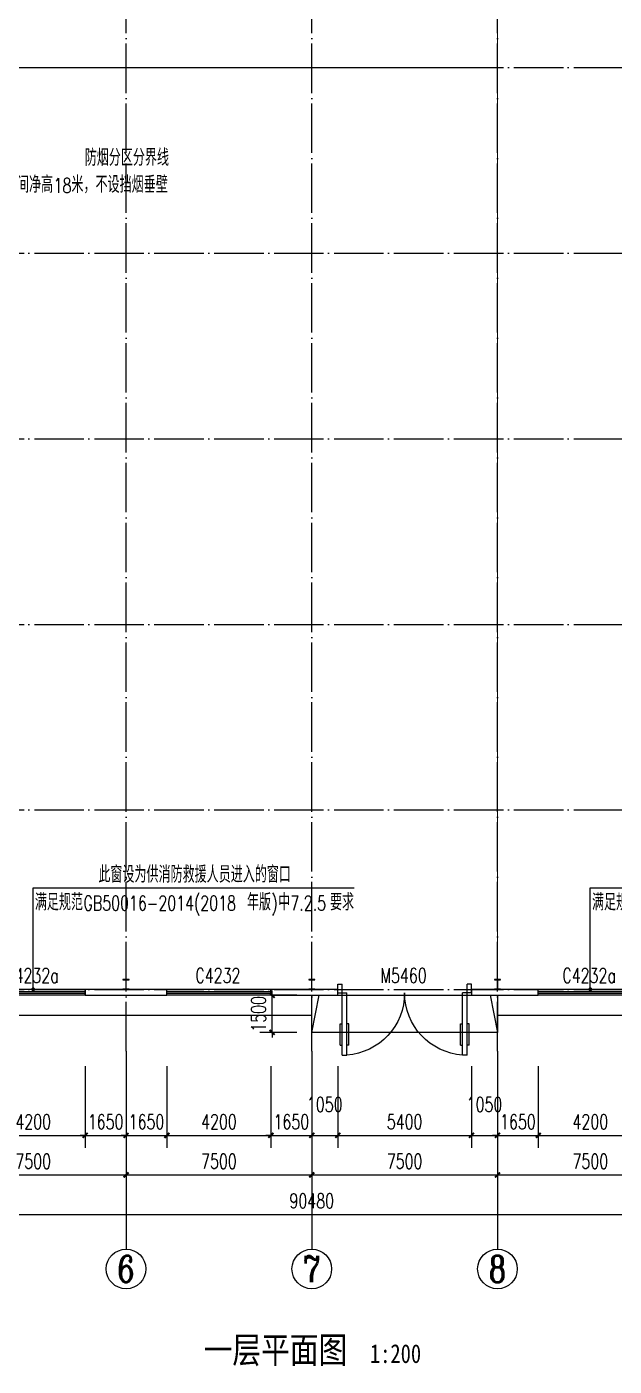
# Model space of a CAD drawing. Extents: x 14095202 to 14511487, y -1430609 to -90420.
# Drawn here: x 14435579 to 14459301, y -350449 to -296320 of the extents above; entities that cross this region are included whole.
import ezdxf
from ezdxf.enums import TextEntityAlignment as Align

# ---------------------------------------------------------------- set-up
doc = ezdxf.new("R2010")
doc.units = 0
doc.header["$LTSCALE"] = 1000
doc.header["$MEASUREMENT"] = 0
doc.linetypes.add('DASH', pattern=[0.35, 0.25, -0.1])
doc.linetypes.add('DOTE', pattern=[2.42, 2, -0.2, 0.02, -0.2])
for name, color, linetype in [('AXIS', 3, 'Continuous'), ('AXIS_TEXT', 7, 'Continuous'), ('COLUMN', 2, 'Continuous'), ('DIM_LEAD', 3, 'Continuous'), ('DIM_SYMB', 3, 'Continuous'), ('DOTE', 1, 'DOTE'), ('PUB_DIM', 3, 'Continuous'), ('PUB_TEXT', 7, 'Continuous'), ('WALL-PARAPET', 6, 'Continuous'), ('WINDOW', 4, 'Continuous'), ('WINDOW_TEXT', 7, 'Continuous')]:
    doc.layers.add(name, color=color, linetype=linetype)
doc.styles.add('_TCH_AXIS', font='COMPLEX', dxfattribs={"bigfont": 'GBCBIG'})
doc.styles.add('_TCH_DIM', font='SIMPLEX', dxfattribs={"bigfont": 'GBCBIG'})
doc.styles.add('_TCH_DIM_T3', font='SIMPLEX', dxfattribs={"width": 0.705882, "bigfont": 'GBCBIG'})
doc.styles.add('_TCH_WINDOW', font='SIMPLEX', dxfattribs={"height": 3.5, "bigfont": 'GBCBIG'})
doc.styles.add('COMPLEX', font='COMPLEX')
doc.styles.add('YAYA', font='', dxfattribs={"width": 0.8, "height": 1})
doc.styles.get('YAYA').set_extended_font_data('SimSun')
doc.dimstyles.new('_TCH_ARCH&&200', dxfattribs={"dimtxt": 595, "dimasz": 200, "dimexe": 500, "dimexo": 600, "dimgap": 252.5, "dimtad": 1, "dimdec": 0, "dimzin": 0, "dimdsep": 46, "dimtxsty": '_TCH_DIM_T3', "dimblk": 'ARCHTICK', "dimcen": 0.09, "dimclrt": 7, "dimazin": 2, "dimtfac": 1, "dimtdec": 0, "dimtix": 1, "dimtmove": 2, "dimatfit": 3, "dimfxl": 0, "dimtolj": 1, "dimtzin": 0, "dimarcsym": 0})

# ---------------------------------------------------------------- blocks, each defined once
blk = doc.blocks.new('A$C797E1D2B')
at = {"layer": 'COLUMN'}
h = blk.add_hatch(color=256, dxfattribs=at)
h.paths.add_polyline_path([(125, 400), (250, 400), (250, 388), (130, 388), (130, 200), (125, 200)])
h.paths.add_polyline_path([(0, 400), (125, 400), (125, 200), (120, 200), (120, 388), (0, 388)])
h.paths.add_polyline_path([(0, 12), (120, 12), (120, 200), (125, 200), (125, 0), (0, 0)])
h.paths.add_polyline_path([(125, 200), (130, 200), (130, 12), (250, 12), (250, 0), (125, 0)])
blk.add_lwpolyline([(250, 0), (250, 12), (130, 12), (130, 388), (250, 388), (250, 400), (0, 400), (0, 388), (120, 388), (120, 12), (0, 12), (0, 0)], close=True, dxfattribs=at)
blk = doc.blocks.new('_AXISO')
blk.add_circle((0, 0), 0.5)
at = {"layer": 'AXIS_TEXT', "style": 'COMPLEX', "width": 1.041667}
blk.add_attdef('A', text='', height=0.56, dxfattribs=at).set_placement((-0.25, -0.28), (0.25, -0.28), align=Align.FIT)
blk = doc.blocks.new('_ArchTick')
at = {"color": 0, "linetype": 'ByBlock', "const_width": 0.4}
blk.add_lwpolyline([(-0.5, -0.5), (0.5, 0.5)], dxfattribs=at)
blk = doc.blocks.new('*D59')
at = {"layer": 'AXIS', "color": 0, "lineweight": -2}
for p, q in [((14401847, -338320), (14401847, -344820)), ((14492327, -338320), (14492327, -344820)), ((14401847, -344320), (14492327, -344320))]:
    blk.add_line(p, q, dxfattribs=at)
at = {"layer": 'Defpoints', "color": 0}
for p in [(14401847, -337720), (14492327, -337720), (14492327, -344320)]:
    blk.add_point(p, dxfattribs=at)
at = {"layer": 'AXIS', "color": 0, "lineweight": -2, "xscale": 200, "yscale": 200, "zscale": 200, "rotation": 180}
blk.add_blockref('_ArchTick', (14401847, -344320), dxfattribs=at)
at = {"layer": 'AXIS', "color": 0, "lineweight": -2, "xscale": 200, "yscale": 200, "zscale": 200}
blk.add_blockref('_ArchTick', (14492327, -344320), dxfattribs=at)
at = {"layer": 'AXIS', "color": 7, "insert": (14447087, -343770), "char_height": 595, "attachment_point": 5, "style": '_TCH_DIM_T3'}
blk.add_mtext('\\A1;90480', dxfattribs=at)
blk = doc.blocks.new('*D67')
at = {"layer": 'AXIS', "color": 0, "lineweight": -2}
for p, q in [((14432087, -338320), (14432087, -343220)), ((14439587, -338320), (14439587, -343220)), ((14432087, -342720), (14439587, -342720))]:
    blk.add_line(p, q, dxfattribs=at)
at = {"layer": 'Defpoints', "color": 0}
for p in [(14432087, -337720), (14439587, -337720), (14439587, -342720)]:
    blk.add_point(p, dxfattribs=at)
at = {"layer": 'AXIS', "color": 0, "lineweight": -2, "xscale": 200, "yscale": 200, "zscale": 200, "rotation": 180}
blk.add_blockref('_ArchTick', (14432087, -342720), dxfattribs=at)
at = {"layer": 'AXIS', "color": 0, "lineweight": -2, "xscale": 200, "yscale": 200, "zscale": 200}
blk.add_blockref('_ArchTick', (14439587, -342720), dxfattribs=at)
at = {"layer": 'AXIS', "color": 7, "insert": (14435837, -342170), "char_height": 595, "attachment_point": 5, "style": '_TCH_DIM_T3'}
blk.add_mtext('\\A1;7500', dxfattribs=at)
blk = doc.blocks.new('*D68')
at = {"layer": 'AXIS', "color": 0, "lineweight": -2}
for p, q in [((14439587, -338320), (14439587, -343220)), ((14447087, -338320), (14447087, -343220)), ((14439587, -342720), (14447087, -342720))]:
    blk.add_line(p, q, dxfattribs=at)
at = {"layer": 'Defpoints', "color": 0}
for p in [(14439587, -337720), (14447087, -337720), (14447087, -342720)]:
    blk.add_point(p, dxfattribs=at)
at = {"layer": 'AXIS', "color": 0, "lineweight": -2, "xscale": 200, "yscale": 200, "zscale": 200, "rotation": 180}
blk.add_blockref('_ArchTick', (14439587, -342720), dxfattribs=at)
at = {"layer": 'AXIS', "color": 0, "lineweight": -2, "xscale": 200, "yscale": 200, "zscale": 200}
blk.add_blockref('_ArchTick', (14447087, -342720), dxfattribs=at)
at = {"layer": 'AXIS', "color": 7, "insert": (14443337, -342170), "char_height": 595, "attachment_point": 5, "style": '_TCH_DIM_T3'}
blk.add_mtext('\\A1;7500', dxfattribs=at)
blk = doc.blocks.new('*D69')
at = {"layer": 'AXIS', "color": 0, "lineweight": -2}
for p, q in [((14447087, -338320), (14447087, -343220)), ((14454587, -338320), (14454587, -343220)), ((14447087, -342720), (14454587, -342720))]:
    blk.add_line(p, q, dxfattribs=at)
at = {"layer": 'Defpoints', "color": 0}
for p in [(14447087, -337720), (14454587, -337720), (14454587, -342720)]:
    blk.add_point(p, dxfattribs=at)
at = {"layer": 'AXIS', "color": 0, "lineweight": -2, "xscale": 200, "yscale": 200, "zscale": 200, "rotation": 180}
blk.add_blockref('_ArchTick', (14447087, -342720), dxfattribs=at)
at = {"layer": 'AXIS', "color": 0, "lineweight": -2, "xscale": 200, "yscale": 200, "zscale": 200}
blk.add_blockref('_ArchTick', (14454587, -342720), dxfattribs=at)
at = {"layer": 'AXIS', "color": 7, "insert": (14450837, -342170), "char_height": 595, "attachment_point": 5, "style": '_TCH_DIM_T3'}
blk.add_mtext('\\A1;7500', dxfattribs=at)
blk = doc.blocks.new('*D70')
at = {"layer": 'AXIS', "color": 0, "lineweight": -2}
for p, q in [((14454587, -338320), (14454587, -343220)), ((14462087, -338320), (14462087, -343220)), ((14454587, -342720), (14462087, -342720))]:
    blk.add_line(p, q, dxfattribs=at)
at = {"layer": 'Defpoints', "color": 0}
for p in [(14454587, -337720), (14462087, -337720), (14462087, -342720)]:
    blk.add_point(p, dxfattribs=at)
at = {"layer": 'AXIS', "color": 0, "lineweight": -2, "xscale": 200, "yscale": 200, "zscale": 200, "rotation": 180}
blk.add_blockref('_ArchTick', (14454587, -342720), dxfattribs=at)
at = {"layer": 'AXIS', "color": 0, "lineweight": -2, "xscale": 200, "yscale": 200, "zscale": 200}
blk.add_blockref('_ArchTick', (14462087, -342720), dxfattribs=at)
at = {"layer": 'AXIS', "color": 7, "insert": (14458337, -342170), "char_height": 595, "attachment_point": 5, "style": '_TCH_DIM_T3'}
blk.add_mtext('\\A1;7500', dxfattribs=at)
blk = doc.blocks.new('$TCHSYS$WIN2D')
for p, q in [((-0.5, 0.5), (0.5, 0.5)), ((-0.5, 0.5), (-0.5, -0.5)), ((0.5, 0.5), (0.5, -0.5)), ((0.5, 0.167), (-0.5, 0.167)), ((0.5, -0.167), (-0.5, -0.167)), ((-0.5, -0.5), (0.5, -0.5))]:
    blk.add_line(p, q)
blk = doc.blocks.new('$DorLib2D$00000011')
for p, q in [((-0.467, 0.471), (-0.467, -0.062)), ((-0.467, 0.471), (-0.433, 0.471)), ((-0.433, 0.471), (-0.433, 0.004)), ((0.433, 0.471), (0.433, 0.004)), ((0.467, 0.471), (0.433, 0.471)), ((0.467, 0.471), (0.467, -0.062)), ((-0.483, 0.396), (-0.467, 0.396)), ((-0.417, 0.396), (-0.433, 0.396)), ((0.417, 0.396), (0.433, 0.396)), ((0.483, 0.396), (0.467, 0.396)), ((-0.483, 0.235), (-0.467, 0.235)), ((-0.417, 0.235), (-0.433, 0.235)), ((0.417, 0.235), (0.433, 0.235)), ((0.483, 0.235), (0.467, 0.235)), ((-0.5, 0.004), (-0.433, 0.004)), ((-0.5, 0.004), (-0.5, -0.062)), ((0.5, 0.004), (0.433, 0.004)), ((0.5, 0.004), (0.5, -0.062)), ((-0.5, -0.062), (-0.467, -0.062)), ((0.5, -0.062), (0.467, -0.062))]:
    blk.add_line(p, q)
at = {"lineweight": 13}
for p, q in [((-0.483, 0.396), (-0.483, 0.235)), ((-0.417, 0.396), (-0.417, 0.235)), ((0.417, 0.396), (0.417, 0.235)), ((0.483, 0.396), (0.483, 0.235))]:
    blk.add_line(p, q, dxfattribs=at)
for centre, start, end in [((-0.467, 0.004), 0, 85.904), ((0.467, 0.004), 94.096, 180)]:
    blk.add_arc(centre, 0.467, start, end, dxfattribs=at)
blk = doc.blocks.new('*D193')
at = {"layer": 'Defpoints', "color": 0}
for p in [(14433737, -337720), (14437937, -337720), (14437937, -341120)]:
    blk.add_point(p, dxfattribs=at)
at = {"layer": 'PUB_DIM', "color": 0, "lineweight": -2}
for p, q in [((14433737, -338320), (14433737, -341620)), ((14437937, -338320), (14437937, -341620)), ((14433737, -341120), (14437937, -341120))]:
    blk.add_line(p, q, dxfattribs=at)
at = {"layer": 'PUB_DIM', "color": 0, "lineweight": -2, "xscale": 200, "yscale": 200, "zscale": 200, "rotation": 180}
blk.add_blockref('_ArchTick', (14433737, -341120), dxfattribs=at)
at = {"layer": 'PUB_DIM', "color": 0, "lineweight": -2, "xscale": 200, "yscale": 200, "zscale": 200}
blk.add_blockref('_ArchTick', (14437937, -341120), dxfattribs=at)
at = {"layer": 'PUB_DIM', "color": 7, "insert": (14435837, -340570), "char_height": 595, "attachment_point": 5, "style": '_TCH_DIM_T3'}
blk.add_mtext('\\A1;4200', dxfattribs=at)
blk = doc.blocks.new('*D194')
at = {"layer": 'Defpoints', "color": 0}
for p in [(14437937, -337720), (14439587, -337720), (14439587, -341120)]:
    blk.add_point(p, dxfattribs=at)
at = {"layer": 'PUB_DIM', "color": 0, "lineweight": -2}
for p, q in [((14437937, -338320), (14437937, -341620)), ((14439587, -338320), (14439587, -341620)), ((14437937, -341120), (14437737, -341120)), ((14437937, -341120), (14439587, -341120)), ((14439587, -341120), (14439787, -341120))]:
    blk.add_line(p, q, dxfattribs=at)
at = {"layer": 'PUB_DIM', "color": 0, "lineweight": -2, "xscale": 200, "yscale": 200, "zscale": 200}
blk.add_blockref('_ArchTick', (14437937, -341120), dxfattribs=at)
at = {"layer": 'PUB_DIM', "color": 0, "lineweight": -2, "xscale": 200, "yscale": 200, "zscale": 200, "rotation": 180}
blk.add_blockref('_ArchTick', (14439587, -341120), dxfattribs=at)
at = {"layer": 'PUB_DIM', "color": 7, "insert": (14438762, -340570), "char_height": 595, "attachment_point": 5, "style": '_TCH_DIM_T3'}
blk.add_mtext('\\A1;1650', dxfattribs=at)
blk = doc.blocks.new('*D195')
at = {"layer": 'Defpoints', "color": 0}
for p in [(14439587, -337720), (14441237, -337720), (14441237, -341120)]:
    blk.add_point(p, dxfattribs=at)
at = {"layer": 'PUB_DIM', "color": 0, "lineweight": -2}
for p, q in [((14439587, -338320), (14439587, -341620)), ((14441237, -338320), (14441237, -341620)), ((14439587, -341120), (14439387, -341120)), ((14439587, -341120), (14441237, -341120)), ((14441237, -341120), (14441437, -341120))]:
    blk.add_line(p, q, dxfattribs=at)
at = {"layer": 'PUB_DIM', "color": 0, "lineweight": -2, "xscale": 200, "yscale": 200, "zscale": 200}
blk.add_blockref('_ArchTick', (14439587, -341120), dxfattribs=at)
at = {"layer": 'PUB_DIM', "color": 0, "lineweight": -2, "xscale": 200, "yscale": 200, "zscale": 200, "rotation": 180}
blk.add_blockref('_ArchTick', (14441237, -341120), dxfattribs=at)
at = {"layer": 'PUB_DIM', "color": 7, "insert": (14440412, -340570), "char_height": 595, "attachment_point": 5, "style": '_TCH_DIM_T3'}
blk.add_mtext('\\A1;1650', dxfattribs=at)
blk = doc.blocks.new('*D196')
at = {"layer": 'Defpoints', "color": 0}
for p in [(14441237, -337720), (14445437, -337720), (14445437, -341120)]:
    blk.add_point(p, dxfattribs=at)
at = {"layer": 'PUB_DIM', "color": 0, "lineweight": -2}
for p, q in [((14441237, -338320), (14441237, -341620)), ((14445437, -338320), (14445437, -341620)), ((14441237, -341120), (14445437, -341120))]:
    blk.add_line(p, q, dxfattribs=at)
at = {"layer": 'PUB_DIM', "color": 0, "lineweight": -2, "xscale": 200, "yscale": 200, "zscale": 200, "rotation": 180}
blk.add_blockref('_ArchTick', (14441237, -341120), dxfattribs=at)
at = {"layer": 'PUB_DIM', "color": 0, "lineweight": -2, "xscale": 200, "yscale": 200, "zscale": 200}
blk.add_blockref('_ArchTick', (14445437, -341120), dxfattribs=at)
at = {"layer": 'PUB_DIM', "color": 7, "insert": (14443337, -340570), "char_height": 595, "attachment_point": 5, "style": '_TCH_DIM_T3'}
blk.add_mtext('\\A1;4200', dxfattribs=at)
blk = doc.blocks.new('*D197')
at = {"layer": 'Defpoints', "color": 0}
for p in [(14445437, -337720), (14447087, -337720), (14447087, -341120)]:
    blk.add_point(p, dxfattribs=at)
at = {"layer": 'PUB_DIM', "color": 0, "lineweight": -2}
for p, q in [((14445437, -338320), (14445437, -341620)), ((14447087, -338320), (14447087, -341620)), ((14445437, -341120), (14445237, -341120)), ((14445437, -341120), (14447087, -341120)), ((14447087, -341120), (14447287, -341120))]:
    blk.add_line(p, q, dxfattribs=at)
at = {"layer": 'PUB_DIM', "color": 0, "lineweight": -2, "xscale": 200, "yscale": 200, "zscale": 200}
blk.add_blockref('_ArchTick', (14445437, -341120), dxfattribs=at)
at = {"layer": 'PUB_DIM', "color": 0, "lineweight": -2, "xscale": 200, "yscale": 200, "zscale": 200, "rotation": 180}
blk.add_blockref('_ArchTick', (14447087, -341120), dxfattribs=at)
at = {"layer": 'PUB_DIM', "color": 7, "insert": (14446262, -340570), "char_height": 595, "attachment_point": 5, "style": '_TCH_DIM_T3'}
blk.add_mtext('\\A1;1650', dxfattribs=at)
blk = doc.blocks.new('*D198')
at = {"layer": 'Defpoints', "color": 0}
for p in [(14447087, -337720), (14448137, -337720), (14448137, -341120)]:
    blk.add_point(p, dxfattribs=at)
at = {"layer": 'PUB_DIM', "color": 0, "lineweight": -2}
for p, q in [((14447087, -338320), (14447087, -341620)), ((14448137, -338320), (14448137, -341620)), ((14447087, -341120), (14448137, -341120))]:
    blk.add_line(p, q, dxfattribs=at)
at = {"layer": 'PUB_DIM', "color": 0, "lineweight": -2, "xscale": 200, "yscale": 200, "zscale": 200, "rotation": 180}
blk.add_blockref('_ArchTick', (14447087, -341120), dxfattribs=at)
at = {"layer": 'PUB_DIM', "color": 0, "lineweight": -2, "xscale": 200, "yscale": 200, "zscale": 200}
blk.add_blockref('_ArchTick', (14448137, -341120), dxfattribs=at)
at = {"layer": 'PUB_DIM', "color": 7, "insert": (14447612, -339870), "char_height": 595, "attachment_point": 5, "style": '_TCH_DIM_T3'}
blk.add_mtext('\\A1;1050', dxfattribs=at)
blk = doc.blocks.new('*D199')
at = {"layer": 'Defpoints', "color": 0}
for p in [(14448137, -337720), (14453537, -337720), (14453537, -341120)]:
    blk.add_point(p, dxfattribs=at)
at = {"layer": 'PUB_DIM', "color": 0, "lineweight": -2}
for p, q in [((14448137, -338320), (14448137, -341620)), ((14453537, -338320), (14453537, -341620)), ((14448137, -341120), (14453537, -341120))]:
    blk.add_line(p, q, dxfattribs=at)
at = {"layer": 'PUB_DIM', "color": 0, "lineweight": -2, "xscale": 200, "yscale": 200, "zscale": 200, "rotation": 180}
blk.add_blockref('_ArchTick', (14448137, -341120), dxfattribs=at)
at = {"layer": 'PUB_DIM', "color": 0, "lineweight": -2, "xscale": 200, "yscale": 200, "zscale": 200}
blk.add_blockref('_ArchTick', (14453537, -341120), dxfattribs=at)
at = {"layer": 'PUB_DIM', "color": 7, "insert": (14450837, -340570), "char_height": 595, "attachment_point": 5, "style": '_TCH_DIM_T3'}
blk.add_mtext('\\A1;5400', dxfattribs=at)
blk = doc.blocks.new('*D200')
at = {"layer": 'Defpoints', "color": 0}
for p in [(14453537, -337720), (14454587, -337720), (14454587, -341120)]:
    blk.add_point(p, dxfattribs=at)
at = {"layer": 'PUB_DIM', "color": 0, "lineweight": -2}
for p, q in [((14453537, -338320), (14453537, -341620)), ((14454587, -338320), (14454587, -341620)), ((14453537, -341120), (14454587, -341120))]:
    blk.add_line(p, q, dxfattribs=at)
at = {"layer": 'PUB_DIM', "color": 0, "lineweight": -2, "xscale": 200, "yscale": 200, "zscale": 200, "rotation": 180}
blk.add_blockref('_ArchTick', (14453537, -341120), dxfattribs=at)
at = {"layer": 'PUB_DIM', "color": 0, "lineweight": -2, "xscale": 200, "yscale": 200, "zscale": 200}
blk.add_blockref('_ArchTick', (14454587, -341120), dxfattribs=at)
at = {"layer": 'PUB_DIM', "color": 7, "insert": (14454062, -339870), "char_height": 595, "attachment_point": 5, "style": '_TCH_DIM_T3'}
blk.add_mtext('\\A1;1050', dxfattribs=at)
blk = doc.blocks.new('*D201')
at = {"layer": 'Defpoints', "color": 0}
for p in [(14454587, -337720), (14456237, -337720), (14456237, -341120)]:
    blk.add_point(p, dxfattribs=at)
at = {"layer": 'PUB_DIM', "color": 0, "lineweight": -2}
for p, q in [((14454587, -338320), (14454587, -341620)), ((14456237, -338320), (14456237, -341620)), ((14454587, -341120), (14454387, -341120)), ((14454587, -341120), (14456237, -341120)), ((14456237, -341120), (14456437, -341120))]:
    blk.add_line(p, q, dxfattribs=at)
at = {"layer": 'PUB_DIM', "color": 0, "lineweight": -2, "xscale": 200, "yscale": 200, "zscale": 200}
blk.add_blockref('_ArchTick', (14454587, -341120), dxfattribs=at)
at = {"layer": 'PUB_DIM', "color": 0, "lineweight": -2, "xscale": 200, "yscale": 200, "zscale": 200, "rotation": 180}
blk.add_blockref('_ArchTick', (14456237, -341120), dxfattribs=at)
at = {"layer": 'PUB_DIM', "color": 7, "insert": (14455412, -340570), "char_height": 595, "attachment_point": 5, "style": '_TCH_DIM_T3'}
blk.add_mtext('\\A1;1650', dxfattribs=at)
blk = doc.blocks.new('*D202')
at = {"layer": 'Defpoints', "color": 0}
for p in [(14456237, -337720), (14460437, -337720), (14460437, -341120)]:
    blk.add_point(p, dxfattribs=at)
at = {"layer": 'PUB_DIM', "color": 0, "lineweight": -2}
for p, q in [((14456237, -338320), (14456237, -341620)), ((14460437, -338320), (14460437, -341620)), ((14456237, -341120), (14460437, -341120))]:
    blk.add_line(p, q, dxfattribs=at)
at = {"layer": 'PUB_DIM', "color": 0, "lineweight": -2, "xscale": 200, "yscale": 200, "zscale": 200, "rotation": 180}
blk.add_blockref('_ArchTick', (14456237, -341120), dxfattribs=at)
at = {"layer": 'PUB_DIM', "color": 0, "lineweight": -2, "xscale": 200, "yscale": 200, "zscale": 200}
blk.add_blockref('_ArchTick', (14460437, -341120), dxfattribs=at)
at = {"layer": 'PUB_DIM', "color": 7, "insert": (14458337, -340570), "char_height": 595, "attachment_point": 5, "style": '_TCH_DIM_T3'}
blk.add_mtext('\\A1;4200', dxfattribs=at)
blk = doc.blocks.new('*D442')
at = {"layer": 'Defpoints', "color": 0}
for p in [(14445487, -335460), (14447087, -335460), (14447087, -336960)]:
    blk.add_point(p, dxfattribs=at)
at = {"layer": 'PUB_DIM', "color": 0, "lineweight": -2}
for p, q in [((14446487, -335460), (14444987, -335460)), ((14445487, -335460), (14445487, -335260)), ((14445487, -336960), (14445487, -335460)), ((14446487, -336960), (14444987, -336960)), ((14445487, -336960), (14445487, -337160))]:
    blk.add_line(p, q, dxfattribs=at)
at = {"layer": 'PUB_DIM', "color": 0, "lineweight": -2, "xscale": 200, "yscale": 200, "zscale": 200}
for p, rotation in [((14445487, -335460), 270), ((14445487, -336960), 90)]:
    blk.add_blockref('_ArchTick', p, dxfattribs=dict(at, rotation=rotation))
at = {"layer": 'PUB_DIM', "color": 7, "insert": (14444937, -336210), "char_height": 595, "attachment_point": 5, "rotation": 90, "style": '_TCH_DIM_T3'}
blk.add_mtext('\\A1;1500', dxfattribs=at)

msp = doc.modelspace()

# ---------------------------------------------------------------- linework, layer by layer
at = {"ltscale": 0.5}
for p, q in [((14447086.9, -336960.3), (14447386.9, -335460.3)), ((14454286.9, -335460.3), (14454586.9, -336960.3))]:
    msp.add_line(p, q, dxfattribs=at)
at = {"linetype": 'DASH', "ltscale": 5, "const_width": 50}
for points in [[(14454586.9, -208620.3), (14454586.9, -335220.3)], [(14454586.9, -297970.3), (14402486.9, -297970.3)]]:
    msp.add_lwpolyline(points, dxfattribs=at)
at = {"ltscale": 0.5}
for points in [[(14454586.9, -335460.3), (14454586.9, -336960.3), (14447086.9, -336960.3), (14447086.9, -335460.3)], [(14424586.9, -336260.3), (14447086.9, -336260.3)], [(14454586.9, -336260.3), (14477086.9, -336260.3)]]:
    msp.add_lwpolyline(points, dxfattribs=at)
at = {"layer": 'AXIS'}
for p, q in [((14439586.9, -337720.3), (14439586.9, -345720.3)), ((14447086.9, -337720.3), (14447086.9, -345720.3)), ((14454586.9, -337720.3), (14454586.9, -345720.3))]:
    msp.add_line(p, q, dxfattribs=at)
at = {"layer": 'DIM_LEAD'}
for p, q in [((14435836.9, -335220.3), (14435836.9, -331120.3)), ((14435836.9, -331120.3), (14448798.6, -331120.3)), ((14458336.9, -335220.3), (14458336.9, -331120.3)), ((14458336.9, -331120.3), (14471298.6, -331120.3))]:
    msp.add_line(p, q, dxfattribs=at)
at = {"layer": 'DIM_LEAD', "const_width": 80}
for points in [[(14435836.9, -335260.3, 1), (14435836.9, -335180.3, 1)], [(14458336.9, -335260.3, 1), (14458336.9, -335180.3, 1)]]:
    msp.add_lwpolyline(points, format="xyb", close=True, dxfattribs=at)
at = {"layer": 'DIM_SYMB'}
msp.add_lwpolyline([(14441239.5, -302188, 0, 0, 0), (14434739.5, -302188, 0, 0, 0), (14434739.5, -298570.3, 160, 0, 0), (14434739.5, -297970.3, 0, 0, 0)], format="xyseb", dxfattribs=at)
at = {"layer": 'DOTE'}
for p, q in [((14439586.9, -337720.3), (14439586.9, -205720.3)), ((14447086.9, -337720.3), (14447086.9, -205720.3)), ((14454586.9, -337720.3), (14454586.9, -205720.3)), ((14399586.9, -297970.3), (14494586.9, -297970.3)), ((14399586.9, -305470.3), (14494586.9, -305470.3)), ((14399586.9, -312970.3), (14494586.9, -312970.3)), ((14399586.9, -320470.3), (14494586.9, -320470.3)), ((14399586.9, -327970.3), (14494586.9, -327970.3)), ((14399586.9, -335220.3), (14494586.9, -335220.3))]:
    msp.add_line(p, q, dxfattribs=at)
at = {"layer": 'WALL-PARAPET'}
for p, q in [((14441236.9, -335220.3), (14437936.9, -335220.3)), ((14437936.9, -335220.3), (14437936.9, -335460.3)), ((14437936.9, -335460.3), (14441236.9, -335460.3)), ((14441236.9, -335460.3), (14441236.9, -335220.3)), ((14448136.9, -335220.3), (14445436.9, -335220.3)), ((14445436.9, -335220.3), (14445436.9, -335460.3)), ((14445436.9, -335460.3), (14448136.9, -335460.3)), ((14448136.9, -335460.3), (14448136.9, -335220.3)), ((14456236.9, -335220.3), (14453536.9, -335220.3)), ((14453536.9, -335220.3), (14453536.9, -335460.3)), ((14453536.9, -335460.3), (14456236.9, -335460.3)), ((14456236.9, -335460.3), (14456236.9, -335220.3))]:
    msp.add_line(p, q, dxfattribs=at)
at = {"layer": 'WINDOW'}
msp.add_line((14448136.9, -335460.3), (14453536.9, -335460.3), dxfattribs=at)

# ---------------------------------------------------------------- block references
at = {"rotation": 180}
for p in [(14439711.9, -334820.3), (14447211.9, -334820.3), (14454711.9, -334820.3)]:
    msp.add_blockref('A$C797E1D2B', p, dxfattribs=at)
at = {"layer": 'AXIS'}
ref = msp.add_blockref('_AXISO', (14439586.9, -346520.3), dxfattribs=dict(at, xscale=1600, yscale=1600, zscale=1600))
ref.add_attrib('A', '6', dxfattribs={"layer": 'AXIS_TEXT', "ltscale": 0.5, "height": 1065, "style": '_TCH_AXIS'}).set_placement((14439231.8, -347052.9), (14439941.9, -347052.9), align=Align.FIT)
ref = msp.add_blockref('_AXISO', (14447086.9, -346520.3), dxfattribs=dict(at, xscale=1600, yscale=1600, zscale=1600))
ref.add_attrib('A', '7', dxfattribs={"layer": 'AXIS_TEXT', "ltscale": 0.5, "height": 1065, "style": '_TCH_AXIS'}).set_placement((14446731.8, -347052.9), (14447441.9, -347052.9), align=Align.FIT)
ref = msp.add_blockref('_AXISO', (14454586.9, -346520.3), dxfattribs=dict(at, xscale=1600, yscale=1600, zscale=1600))
ref.add_attrib('A', '8', dxfattribs={"layer": 'AXIS_TEXT', "ltscale": 0.5, "height": 1065, "style": '_TCH_AXIS'}).set_placement((14454231.8, -347052.9), (14454941.9, -347052.9), align=Align.FIT)
at = {"layer": 'WINDOW'}
ref = msp.add_blockref('$TCHSYS$WIN2D', (14435836.9, -335340.3), dxfattribs=dict(at, xscale=-4200, yscale=-240, zscale=-4200))
ref.add_attrib('A', 'C4232a', (14434706.9, -334958.1), dxfattribs={"layer": 'WINDOW_TEXT', "ltscale": 0.5, "height": 595, "style": '_TCH_WINDOW', "width": 0.705882})
ref = msp.add_blockref('$TCHSYS$WIN2D', (14443336.9, -335340.3), dxfattribs=dict(at, xscale=-4200, yscale=-240, zscale=-4200))
ref.add_attrib('A', 'C4232', (14442386.9, -334958.1), dxfattribs={"layer": 'WINDOW_TEXT', "ltscale": 0.5, "height": 595, "style": '_TCH_WINDOW', "width": 0.705882})
ref = msp.add_blockref('$DorLib2D$00000011', (14450836.9, -335340.3), dxfattribs=dict(at, xscale=5400, yscale=-5400, zscale=5400))
ref.add_attrib('A', 'M5460', (14449856.9, -334958.1), dxfattribs={"layer": 'WINDOW_TEXT', "ltscale": 0.5, "height": 595, "style": '_TCH_WINDOW', "width": 0.705882})
ref = msp.add_blockref('$TCHSYS$WIN2D', (14458336.9, -335340.3), dxfattribs=dict(at, xscale=-4200, yscale=-240, zscale=-4200))
ref.add_attrib('A', 'C4232a', (14457206.9, -334958.1), dxfattribs={"layer": 'WINDOW_TEXT', "ltscale": 0.5, "height": 595, "style": '_TCH_WINDOW', "width": 0.705882})

# ---------------------------------------------------------------- texts
at = {"layer": 'PUB_TEXT', "style": '_TCH_DIM'}
for s, height, p in [('防烟分区分界线', 675.18, (14437918.2, -301940.8)), ('空间净高', 675.18, (14434696, -303031)), ('米，不设挡烟垂壁', 675.18, (14437382, -303031)), ('此窗设为供消防救援人员进入的窗口', 675.177, (14438467.7, -330910.3)), ('满足规范', 675.18, (14435903.3, -332030.3)), ('年版', 675.18, (14444469.2, -332030.3)), ('中', 675.2, (14445732.2, -332030.3)), ('要求', 675.18, (14447823.7, -332030.3)), ('满足规范', 675.18, (14458403.3, -332030.3))]:
    msp.add_text(s, height=height, dxfattribs=at).set_placement(p)
at = {"layer": 'PUB_TEXT'}
for s, height, style, width, p in [('18', 595, '_TCH_DIM', 0.705882, (14436662, -303031)), ('GB50016-2014(2018', 595, '_TCH_DIM', 0.705882, (14437869.2, -332030.3)), (')', 595, '_TCH_DIM', 0.705882, (14445452.2, -332030.3)), ('7.2.5', 595, '_TCH_DIM', 0.705882, (14446223.7, -332030.3)), ('一层平面图', 1063.29, 'YAYA', 0.8, (14442718.2, -350320.3)), ('1:200', 759.49, 'YAYA', 0.8, (14449437, -350320.3))]:
    msp.add_text(s, height=height, dxfattribs=dict(at, style=style, width=width)).set_placement(p)

# ---------------------------------------------------------------- dimensions: what is measured, and where the dimension line sits
at = {"layer": 'AXIS'}
for p1, p2, distance, text, picture, middle in [((14401846.9, -337720.3), (14492326.9, -337720.3), -6600, '90480', '*D59', (14447086.9, -343770.3)), ((14432086.9, -337720.3), (14439586.9, -337720.3), -5000, '7500', '*D67', (14435836.9, -342170.3)), ((14439586.9, -337720.3), (14447086.9, -337720.3), -5000, '7500', '*D68', (14443336.9, -342170.3)), ((14447086.9, -337720.3), (14454586.9, -337720.3), -5000, '7500', '*D69', (14450836.9, -342170.3)), ((14454586.9, -337720.3), (14462086.9, -337720.3), -5000, '7500', '*D70', (14458336.9, -342170.3))]:
    dim = msp.add_aligned_dim(p1=p1, p2=p2, distance=distance, text=text, dimstyle='_TCH_ARCH&&200', dxfattribs=at)
    dim.commit()
    dim.dimension.update_dxf_attribs({"geometry": picture, "text_midpoint": middle})
at = {"layer": 'PUB_DIM'}
for p1, p2, distance, text, picture, middle in [((14447086.9, -336960.3), (14447086.9, -335460.3), 1600, '1500', '*D442', (14444936.9, -336210.3)), ((14433736.9, -337720.3), (14437936.9, -337720.3), -3400, '4200', '*D193', (14435836.9, -340570.3)), ((14437936.9, -337720.3), (14439586.9, -337720.3), -3400, '1650', '*D194', (14438761.9, -340570.3)), ((14439586.9, -337720.3), (14441236.9, -337720.3), -3400, '1650', '*D195', (14440411.9, -340570.3)), ((14441236.9, -337720.3), (14445436.9, -337720.3), -3400, '4200', '*D196', (14443336.9, -340570.3)), ((14445436.9, -337720.3), (14447086.9, -337720.3), -3400, '1650', '*D197', (14446261.9, -340570.3)), ((14448136.9, -337720.3), (14453536.9, -337720.3), -3400, '5400', '*D199', (14450836.9, -340570.3)), ((14454586.9, -337720.3), (14456236.9, -337720.3), -3400, '1650', '*D201', (14455411.9, -340570.3)), ((14456236.9, -337720.3), (14460436.9, -337720.3), -3400, '4200', '*D202', (14458336.9, -340570.3))]:
    dim = msp.add_aligned_dim(p1=p1, p2=p2, distance=distance, text=text, dimstyle='_TCH_ARCH&&200', dxfattribs=at)
    dim.commit()
    dim.dimension.update_dxf_attribs({"geometry": picture, "text_midpoint": middle})
for base, p1, p2, picture, middle in [((14448136.9, -341120.3), (14447086.9, -337720.3), (14448136.9, -337720.3), '*D198', (14447611.9, -339870.3)), ((14454586.9, -341120.3), (14453536.9, -337720.3), (14454586.9, -337720.3), '*D200', (14454061.9, -339870.3))]:
    dim = msp.add_linear_dim(base=base, p1=p1, p2=p2, angle=360, text='1050', dimstyle='_TCH_ARCH&&200', dxfattribs=at)
    dim.commit()
    dim.dimension.update_dxf_attribs({"geometry": picture, "text_midpoint": middle, "dimtype": 161})

doc.saveas('drawing.dxf')
